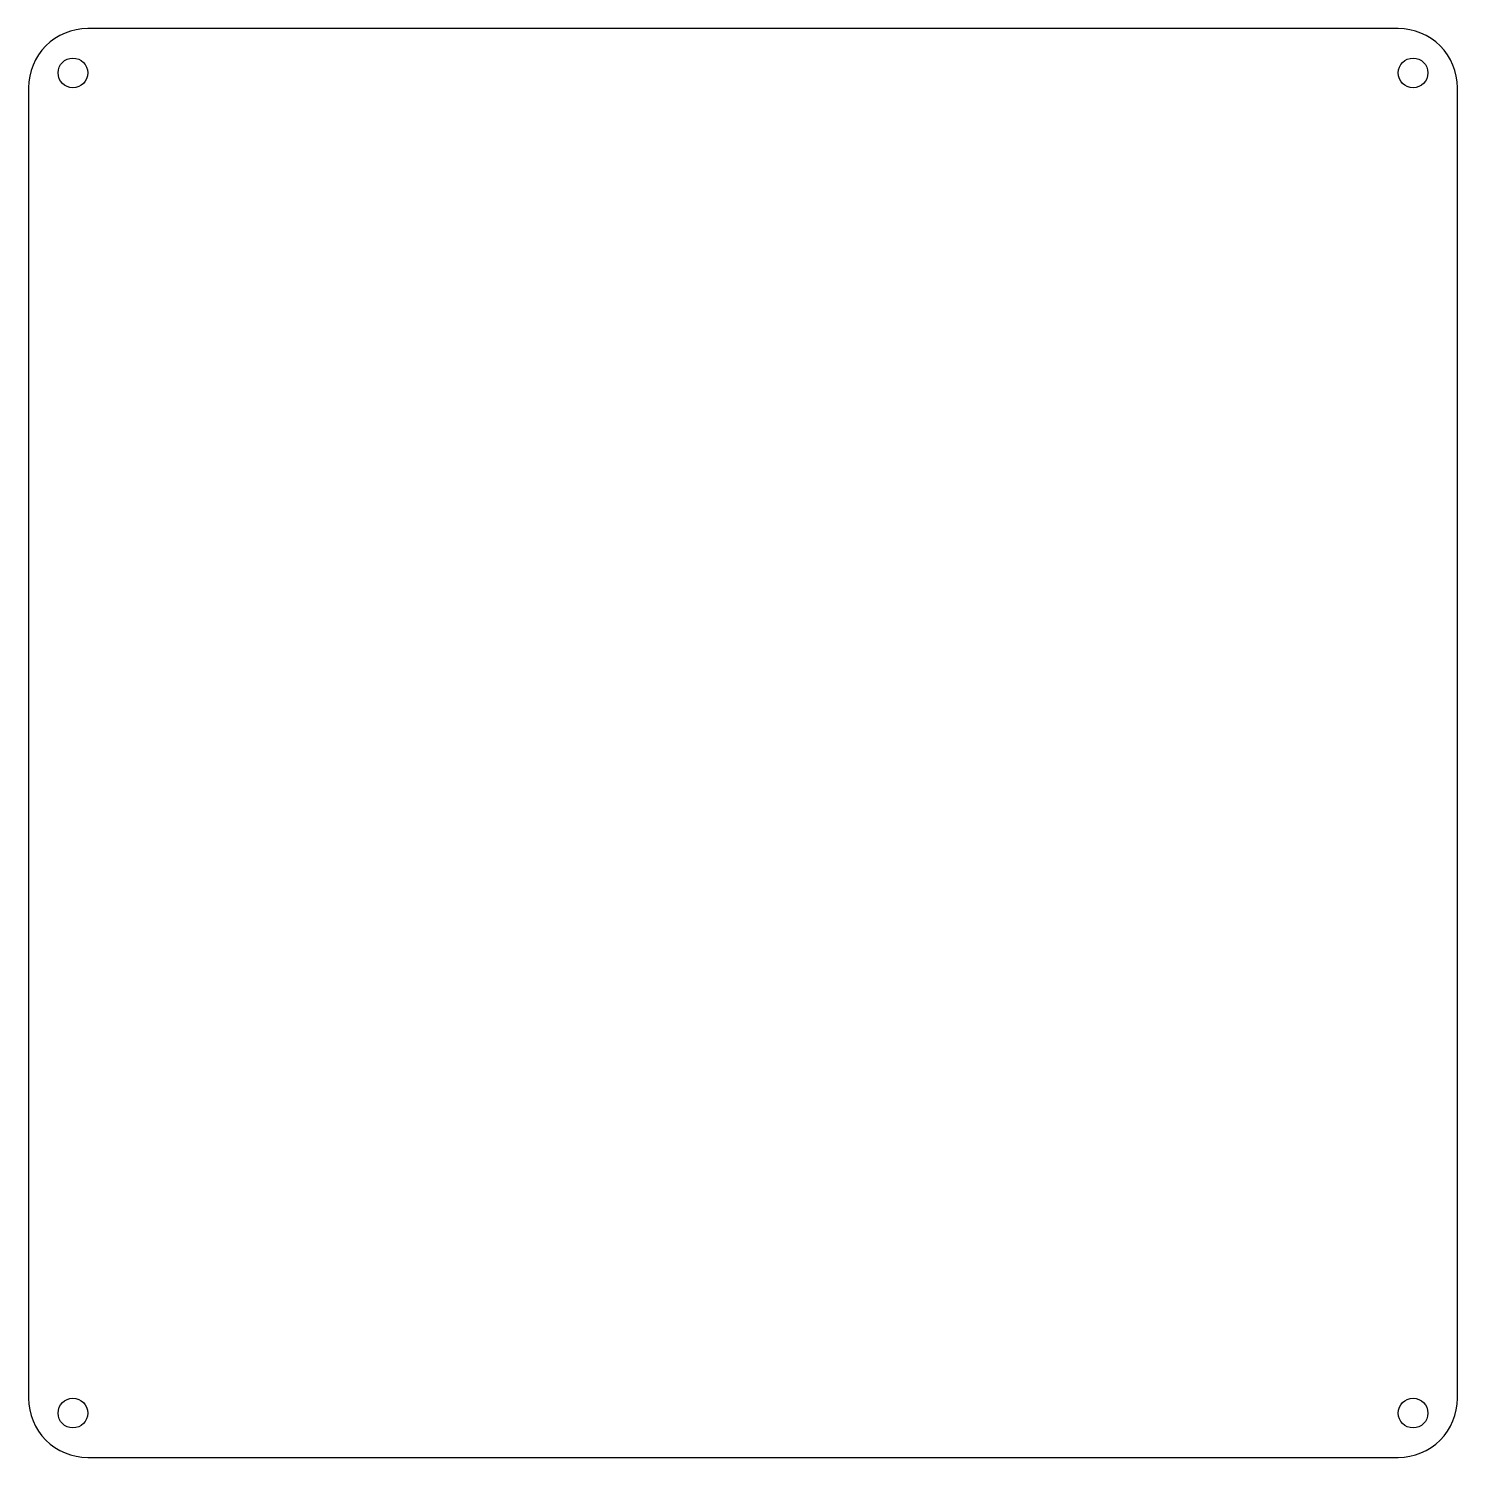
# Model space of a CAD drawing. Header units: millimetres. Extents: x -72 to 72, y -72 to 73.
import ezdxf

# ---------------------------------------------------------------- set-up
doc = ezdxf.new("R2010")
doc.units = ezdxf.units.MM
doc.layers.get('0').update_dxf_attribs({"linetype": 'CONTINUOUS'})

msp = doc.modelspace()

# ---------------------------------------------------------------- linework, layer by layer
msp.add_lwpolyline([(66.5, 72.5), (-66.5, 72.5, 0.414214), (-72.5, 66.5), (-72.5, -66.5, 0.414214), (-66.5, -72.5), (66.5, -72.5, 0.414214), (72.5, -66.5), (72.5, 66.5, 0.414214)], format="xyb", close=True)
for centre in [(-68, 68), (68, 68), (-68, -68), (68, -68)]:
    msp.add_circle(centre, 1.5)

doc.saveas('drawing.dxf')
